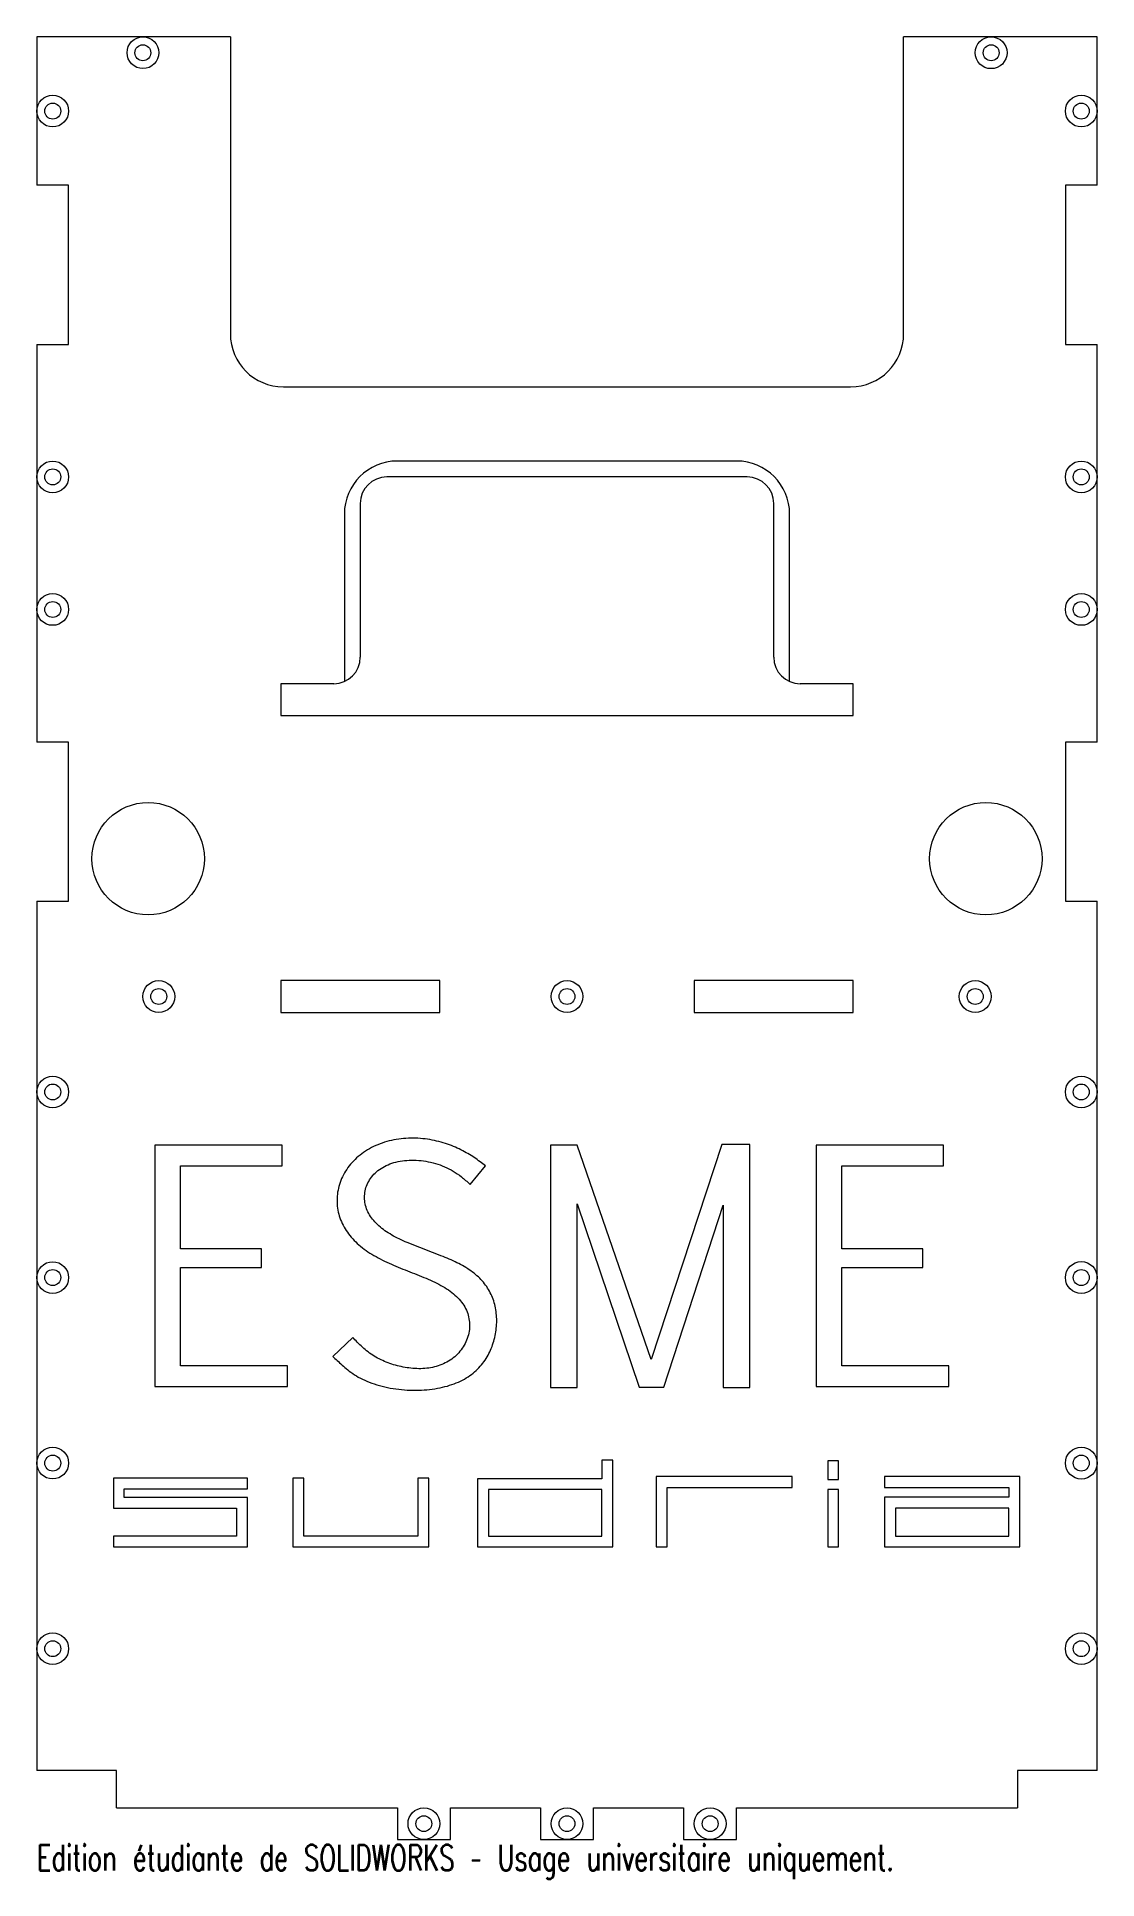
# Model space of a CAD drawing. Header units: millimetres. Extents: x -200 to 0, y -7 to 340.
import ezdxf

# ---------------------------------------------------------------- set-up
doc = ezdxf.new("R2010")
doc.units = ezdxf.units.MM
doc.styles.add('SLDTEXTSTYLE0', font='TXT', dxfattribs={"width": 0.7, "bigfont": 'bigfont'})

msp = doc.modelspace()

# ---------------------------------------------------------------- linework, layer by layer
at = {"color": 7, "linetype": 'Continuous', "lineweight": 15}
for p, q in [((-200, 340), (-200, 312)), ((-163.5, 340), (-200, 340)), ((-163.5, 340), (-163.5, 284)), ((-36.5, 284), (-36.5, 340)), ((0, 340), (-36.5, 340)), ((0, 312), (0, 340)), ((-194, 312), (-200, 312)), ((-194, 282), (-194, 312)), ((0, 312), (-6, 312)), ((-6, 312), (-6, 282)), ((-200, 282), (-194, 282)), ((-200, 282), (-200, 207)), ((-6, 282), (0, 282)), ((0, 207), (0, 282)), ((-153.5, 274), (-46.5, 274)), ((-68, 260), (-132, 260)), ((-66, 257), (-134, 257)), ((-139, 252), (-139, 223)), ((-61, 223), (-61, 252)), ((-142, 250), (-142, 218.42)), ((-58, 218.42), (-58, 250)), ((-144, 218), (-154, 218)), ((-154, 218), (-154, 212)), ((-46, 218), (-56, 218)), ((-46, 212), (-46, 218)), ((-154, 212), (-46, 212)), ((-194, 207), (-200, 207)), ((-194, 177), (-194, 207)), ((0, 207), (-6, 207)), ((-6, 207), (-6, 177)), ((-200, 177), (-194, 177)), ((-200, 177), (-200, 13)), ((-6, 177), (0, 177)), ((0, 13), (0, 177)), ((-124, 162), (-154, 162)), ((-154, 162), (-154, 156)), ((-124, 156), (-124, 162)), ((-46, 162), (-76, 162)), ((-76, 162), (-76, 156)), ((-46, 156), (-46, 162)), ((-154, 156), (-124, 156)), ((-76, 156), (-46, 156)), ((-153.7, 130.98), (-177.74, 130.98)), ((-177.74, 130.98), (-177.74, 85.45)), ((-153.7, 127.06), (-153.7, 130.98)), ((-98.11, 130.97), (-103.11, 130.97)), ((-103.11, 130.97), (-103.11, 85.29)), ((-84.15, 90.54), (-98.11, 130.97)), ((-70.79, 131.11), (-84.15, 90.54)), ((-65.52, 131.11), (-70.79, 131.11)), ((-65.52, 85.29), (-65.52, 131.11)), ((-28.96, 130.96), (-53.01, 130.96)), ((-53.01, 130.96), (-53.01, 85.44)), ((-28.96, 127.04), (-28.96, 130.96)), ((-172.88, 111.44), (-172.88, 127.06)), ((-172.88, 127.06), (-153.7, 127.06)), ((-118.28, 123.58), (-115.35, 127.06)), ((-48.14, 111.42), (-48.14, 127.04)), ((-48.14, 127.04), (-28.96, 127.04)), ((-98.11, 85.29), (-98.11, 119.89)), ((-98.11, 119.89), (-86.41, 85.34)), ((-81.76, 85.34), (-70.55, 119.65)), ((-70.55, 119.65), (-70.55, 85.29)), ((-157.61, 111.44), (-172.88, 111.44)), ((-157.61, 107.91), (-157.61, 111.44)), ((-32.87, 111.42), (-48.14, 111.42)), ((-32.87, 107.9), (-32.87, 111.42)), ((-172.88, 89.37), (-172.88, 107.91)), ((-172.88, 107.91), (-157.61, 107.91)), ((-48.14, 89.35), (-48.14, 107.9)), ((-48.14, 107.9), (-32.87, 107.9)), ((-140.42, 94.69), (-144.16, 91.12)), ((-152.71, 89.37), (-172.88, 89.37)), ((-152.71, 85.45), (-152.71, 89.37)), ((-27.98, 89.35), (-48.14, 89.35)), ((-27.98, 85.44), (-27.98, 89.35)), ((-177.74, 85.45), (-152.71, 85.45)), ((-103.11, 85.29), (-98.11, 85.29)), ((-86.41, 85.34), (-81.76, 85.34)), ((-70.55, 85.29), (-65.52, 85.29)), ((-53.01, 85.44), (-27.98, 85.44)), ((-91.36, 71.55), (-93.41, 71.55)), ((-93.41, 71.55), (-93.41, 68.06)), ((-91.36, 55.2), (-91.36, 71.55)), ((-48.78, 71.42), (-50.83, 71.42)), ((-50.83, 71.42), (-50.83, 67.93)), ((-48.78, 67.93), (-48.78, 71.42)), ((-160.27, 68.17), (-185.56, 68.17)), ((-185.56, 68.17), (-185.56, 62.49)), ((-183.51, 64.54), (-183.51, 66.12)), ((-183.51, 66.12), (-160.27, 66.12)), ((-160.27, 66.12), (-160.27, 68.17)), ((-149.65, 68.17), (-151.7, 68.17)), ((-151.7, 68.17), (-151.7, 55.2)), ((-149.65, 57.25), (-149.65, 68.17)), ((-126.08, 68.17), (-128.13, 68.17)), ((-128.13, 68.17), (-128.13, 57.25)), ((-126.08, 55.2), (-126.08, 68.17)), ((-93.41, 68.06), (-116.88, 68.06)), ((-116.88, 68.06), (-116.88, 55.2)), ((-57.55, 68.47), (-83.17, 68.47)), ((-83.17, 68.47), (-83.17, 55.2)), ((-81.12, 55.2), (-81.12, 66.42)), ((-81.12, 66.42), (-57.55, 66.42)), ((-57.55, 66.42), (-57.55, 68.47)), ((-50.83, 67.93), (-48.78, 67.93)), ((-14.59, 68.47), (-40.11, 68.47)), ((-40.11, 68.47), (-40.11, 66.42)), ((-40.11, 66.42), (-16.64, 66.42)), ((-16.64, 66.42), (-16.64, 64.55)), ((-14.59, 55.2), (-14.59, 68.47)), ((-160.27, 64.54), (-183.51, 64.54)), ((-160.27, 55.2), (-160.27, 64.54)), ((-114.83, 66.01), (-114.83, 57.25)), ((-93.41, 66.01), (-114.83, 66.01)), ((-93.41, 57.25), (-93.41, 66.01)), ((-48.78, 66.01), (-50.83, 66.01)), ((-50.83, 66.01), (-50.83, 55.2)), ((-48.78, 55.2), (-48.78, 66.01)), ((-16.64, 64.55), (-40.11, 64.55)), ((-40.11, 64.55), (-40.11, 55.2)), ((-185.56, 62.49), (-162.32, 62.49)), ((-162.32, 62.49), (-162.32, 57.25)), ((-16.64, 62.49), (-38.06, 62.49)), ((-38.06, 62.49), (-38.06, 57.25)), ((-16.64, 57.25), (-16.64, 62.49)), ((-162.32, 57.25), (-185.56, 57.25)), ((-185.56, 57.25), (-185.56, 55.2)), ((-128.13, 57.25), (-149.65, 57.25)), ((-114.83, 57.25), (-93.41, 57.25)), ((-38.06, 57.25), (-16.64, 57.25)), ((-185.56, 55.2), (-160.27, 55.2)), ((-151.7, 55.2), (-126.08, 55.2)), ((-116.88, 55.2), (-91.36, 55.2)), ((-83.17, 55.2), (-81.12, 55.2)), ((-50.83, 55.2), (-48.78, 55.2)), ((-40.11, 55.2), (-14.59, 55.2)), ((-185, 13), (-200, 13)), ((-185, 6), (-185, 13)), ((0, 13), (-15, 13)), ((-15, 13), (-15, 6)), ((-185, 6), (-132, 6)), ((-132, 6), (-132, 0)), ((-122, 6), (-105, 6)), ((-122, 0), (-122, 6)), ((-105, 6), (-105, 0)), ((-95, 6), (-78, 6)), ((-95, 0), (-95, 6)), ((-78, 6), (-78, 0)), ((-68, 6), (-15, 6)), ((-68, 0), (-68, 6)), ((-132, 0), (-122, 0)), ((-105, 0), (-95, 0)), ((-78, 0), (-68, 0))]:
    msp.add_line(p, q, dxfattribs=at)
for centre, radius in [((-180, 337), 2.99), ((-180, 337), 1.5), ((-20, 337), 3), ((-20, 337), 1.5), ((-197, 326), 2.99), ((-197, 326), 1.5), ((-3, 326), 3), ((-3, 326), 1.5), ((-197, 257), 2.99), ((-197, 257), 1.5), ((-3, 257), 2.99), ((-3, 257), 1.5), ((-197, 232), 2.99), ((-197, 232), 1.5), ((-3, 232), 2.99), ((-3, 232), 1.5), ((-179, 185), 10.6), ((-21, 185), 10.6), ((-177, 159), 3), ((-177, 159), 1.5), ((-100, 159), 3), ((-100, 159), 1.5), ((-23, 159), 3), ((-23, 159), 1.5), ((-197, 141), 2.99), ((-197, 141), 1.5), ((-3, 141), 2.99), ((-3, 141), 1.5), ((-197, 106), 2.99), ((-3, 106), 3), ((-197, 106), 1.5), ((-3, 106), 1.5), ((-197, 71), 2.99), ((-3, 71), 3), ((-197, 71), 1.5), ((-3, 71), 1.5), ((-197, 36), 2.99), ((-3, 36), 2.99), ((-197, 36), 1.5), ((-3, 36), 1.5), ((-127, 3), 2.99), ((-127, 3), 1.5), ((-100, 3), 2.99), ((-100, 3), 1.5), ((-73, 3), 3), ((-73, 3), 1.5)]:
    msp.add_circle(centre, radius, dxfattribs=at)
for centre, radius, start, end in [((-153.5, 284), 10, 180, 270), ((-46.5, 284), 10, 270, 0), ((-132, 250), 10, 90, 180), ((-68, 250), 10, 0, 90), ((-134, 252), 5, 90, 180), ((-66, 252), 5, 0, 90), ((-144, 223), 5, 270, 0), ((-56, 223), 5, 180, 270)]:
    msp.add_arc(centre, radius, start, end, dxfattribs=at)
for points, knots in [([(-115.35, 127.06), (-115.69, 127.33), (-116.04, 127.59), (-116.75, 128.11), (-117.12, 128.36), (-118.27, 129.13), (-119.09, 129.62), (-120.9, 130.54), (-121.89, 130.95), (-124, 131.64), (-125.14, 131.91), (-127.49, 132.25), (-128.71, 132.32), (-131.14, 132.22), (-132.36, 132.05), (-134.71, 131.46), (-135.84, 131.04), (-137.91, 129.96), (-138.85, 129.3), (-140.5, 127.81), (-141.21, 126.96), (-142.33, 125.16), (-142.75, 124.19), (-143.29, 122.21), (-143.41, 121.2), (-143.34, 119.2), (-143.16, 118.21), (-142.5, 116.3), (-142.03, 115.39), (-140.82, 113.69), (-140.08, 112.89), (-138.4, 111.43), (-137.44, 110.77), (-135.38, 109.56), (-134.28, 109.02), (-131.98, 108.01), (-130.8, 107.54), (-128.44, 106.62), (-127.28, 106.16), (-125.06, 105.19), (-124.01, 104.68), (-122.12, 103.52), (-121.28, 102.89), (-119.9, 101.47), (-119.36, 100.69), (-118.61, 99.02), (-118.41, 98.13), (-118.35, 96.31), (-118.5, 95.4), (-119.12, 93.65), (-119.59, 92.82), (-120.79, 91.36), (-121.52, 90.73), (-123.15, 89.74), (-124.06, 89.37), (-125.95, 88.91), (-126.95, 88.8), (-128.94, 88.82), (-129.93, 88.93), (-131.89, 89.31), (-132.84, 89.58), (-134.66, 90.26), (-135.53, 90.68), (-136.75, 91.42), (-137.14, 91.69), (-137.89, 92.26), (-138.25, 92.56), (-138.93, 93.18), (-139.25, 93.5), (-139.86, 94.12), (-140.15, 94.42), (-140.42, 94.69)], [0, 0, 0, 0, 0.015625, 0.015625, 0.03125, 0.03125, 0.0625, 0.0625, 0.09375, 0.09375, 0.125, 0.125, 0.15625, 0.15625, 0.1875, 0.1875, 0.21875, 0.21875, 0.25, 0.25, 0.28125, 0.28125, 0.3125, 0.3125, 0.34375, 0.34375, 0.375, 0.375, 0.40625, 0.40625, 0.4375, 0.4375, 0.46875, 0.46875, 0.5, 0.5, 0.53125, 0.53125, 0.5625, 0.5625, 0.59375, 0.59375, 0.625, 0.625, 0.65625, 0.65625, 0.6875, 0.6875, 0.71875, 0.71875, 0.75, 0.75, 0.78125, 0.78125, 0.8125, 0.8125, 0.84375, 0.84375, 0.875, 0.875, 0.90625, 0.90625, 0.9375, 0.9375, 0.953125, 0.953125, 0.96875, 0.96875, 0.984375, 0.984375, 1, 1, 1, 1]), ([(-144.16, 91.12), (-143.9, 90.87), (-143.63, 90.62), (-143.06, 90.09), (-142.76, 89.8), (-142.1, 89.21), (-141.75, 88.9), (-140.97, 88.28), (-140.55, 87.97), (-139.62, 87.38), (-139.12, 87.09), (-138.03, 86.56), (-137.45, 86.31), (-135.6, 85.64), (-134.23, 85.3), (-131.4, 84.85), (-129.94, 84.74), (-127.09, 84.76), (-125.71, 84.88), (-123.14, 85.35), (-121.95, 85.69), (-119.8, 86.57), (-118.85, 87.11), (-117.19, 88.36), (-116.48, 89.06), (-115.29, 90.6), (-114.8, 91.44), (-114.03, 93.19), (-113.74, 94.11), (-113.36, 95.97), (-113.26, 96.92), (-113.26, 98.79), (-113.36, 99.71), (-113.76, 101.49), (-114.06, 102.34), (-114.87, 103.93), (-115.38, 104.68), (-116.6, 106.05), (-117.32, 106.68), (-118.92, 107.82), (-119.81, 108.33), (-121.71, 109.28), (-122.73, 109.71), (-125.86, 110.96), (-128.08, 111.71), (-131.16, 113.03), (-132.14, 113.5), (-133.95, 114.54), (-134.77, 115.11), (-136.19, 116.38), (-136.78, 117.07), (-137.68, 118.56), (-137.98, 119.36), (-138.24, 121), (-138.21, 121.84), (-137.79, 123.46), (-137.41, 124.25), (-136.32, 125.66), (-135.61, 126.29), (-133.92, 127.28), (-132.94, 127.65), (-130.79, 128.1), (-129.63, 128.18), (-127.23, 128.06), (-126, 127.86), (-124.24, 127.35), (-123.66, 127.15), (-122.54, 126.67), (-122, 126.4), (-120.94, 125.76), (-120.43, 125.4), (-119.39, 124.57), (-118.86, 124.11), (-118.28, 123.58)], [0, 0, 0, 0, 0.015625, 0.015625, 0.03125, 0.03125, 0.046875, 0.046875, 0.0625, 0.0625, 0.078125, 0.078125, 0.09375, 0.09375, 0.125, 0.125, 0.15625, 0.15625, 0.1875, 0.1875, 0.21875, 0.21875, 0.25, 0.25, 0.28125, 0.28125, 0.3125, 0.3125, 0.34375, 0.34375, 0.375, 0.375, 0.40625, 0.40625, 0.4375, 0.4375, 0.46875, 0.46875, 0.5, 0.5, 0.53125, 0.53125, 0.5625, 0.5625, 0.625, 0.625, 0.65625, 0.65625, 0.6875, 0.6875, 0.71875, 0.71875, 0.75, 0.75, 0.78125, 0.78125, 0.8125, 0.8125, 0.84375, 0.84375, 0.875, 0.875, 0.90625, 0.90625, 0.9375, 0.9375, 0.953125, 0.953125, 0.96875, 0.96875, 0.984375, 0.984375, 1, 1, 1, 1])]:
    msp.add_open_spline(points, degree=3, knots=knots, dxfattribs=at)

# ---------------------------------------------------------------- texts
at = {"color": 7, "linetype": 'Continuous', "insert": (-200, -1.02), "char_height": 4.8336, "attachment_point": 1, "style": 'SLDTEXTSTYLE0'}
msp.add_mtext('Edition étudiante de SOLIDWORKS – Usage universitaire uniquement.', dxfattribs=at)

doc.saveas('drawing.dxf')
